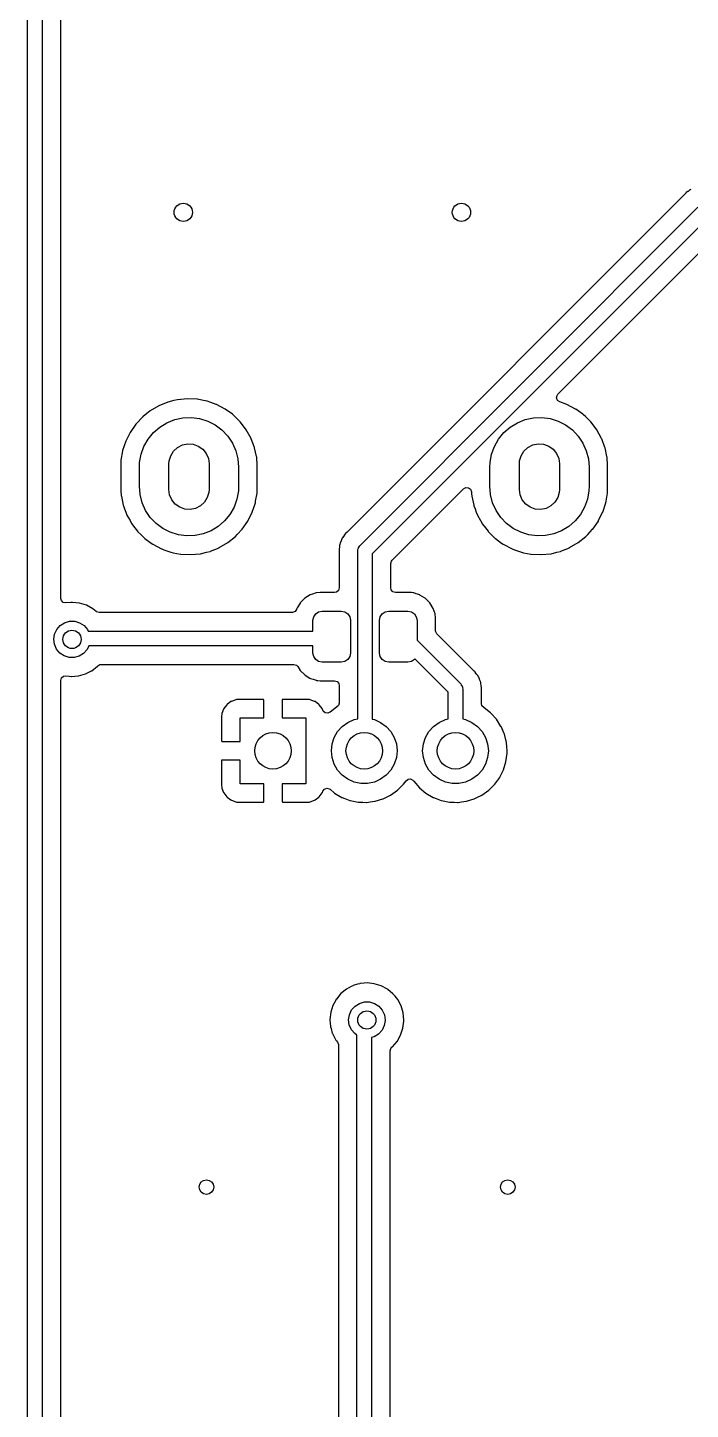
# Model space of a CAD drawing. Extents: x 63 to 234, y -148 to -41.
# Drawn here: x 150.68 to 168.83, y -119.11 to -81.31 of the extents above; entities that cross this region are included whole.
import ezdxf

# ---------------------------------------------------------------- set-up
doc = ezdxf.new("R2010")
doc.units = 0
doc.layers.add('BLACK', color=7, linetype='CONTINUOUS')

msp = doc.modelspace()

# ---------------------------------------------------------------- linework, layer by layer
at = {"layer": 'BLACK', "linetype": 'CONTINUOUS'}
for p, q in [((150.676, -139.061), (150.676, -65.1865)), ((151.076, -65.392), (151.076, -138.948)), ((151.584, -96.9213), (151.584, -65.8435)), ((168.761, -85.7885), (168.714, -85.8203)), ((168.766, -85.7846), (168.761, -85.7885)), ((168.788, -85.7675), (168.766, -85.7846)), ((168.811, -85.7503), (168.788, -85.7675)), ((168.817, -85.7457), (168.811, -85.7503)), ((168.811, -85.7503), (168.811, -85.7503)), ((168.824, -85.7426), (168.817, -85.7457)), ((168.826, -85.7413), (168.824, -85.7426)), ((168.841, -85.7331), (168.826, -85.7413)), ((168.662, -85.8764), (159.438, -95.1001)), ((168.667, -85.8712), (168.662, -85.8764)), ((168.703, -85.8303), (168.667, -85.8712)), ((168.708, -85.8246), (168.703, -85.8303)), ((168.703, -85.8303), (168.703, -85.8303)), ((168.714, -85.8203), (168.708, -85.8246)), ((168.714, -85.8203), (168.714, -85.8203)), ((159.777, -95.4802), (169.039, -86.2183)), ((169.263, -86.56), (160.118, -95.7044)), ((165.204, -91.3381), (169.437, -87.1054)), ((154.78, -91.4858), (154.681, -91.51)), ((154.785, -91.4847), (154.78, -91.4858)), ((154.78, -91.4858), (154.78, -91.4858)), ((155.054, -91.459), (154.785, -91.4847)), ((155.059, -91.4592), (155.054, -91.459)), ((155.321, -91.4722), (155.059, -91.4592)), ((155.059, -91.4592), (155.059, -91.4592)), ((155.325, -91.4725), (155.321, -91.4722)), ((155.321, -91.4722), (155.321, -91.4722)), ((155.33, -91.4733), (155.325, -91.4725)), ((155.446, -91.4962), (155.33, -91.4733)), ((155.33, -91.4733), (155.33, -91.4733)), ((165.167, -91.4384), (165.181, -91.3687)), ((165.193, -91.5044), (165.167, -91.4384)), ((165.181, -91.3687), (165.204, -91.3381)), ((153.94, -91.8643), (153.841, -91.9435)), ((154.036, -91.788), (153.94, -91.8643)), ((154.27, -91.651), (154.036, -91.788)), ((154.274, -91.6493), (154.27, -91.651)), ((154.517, -91.5509), (154.274, -91.6493)), ((154.521, -91.5492), (154.517, -91.5509)), ((154.517, -91.5509), (154.517, -91.5509)), ((154.681, -91.51), (154.521, -91.5492)), ((155.591, -91.5249), (155.446, -91.4962)), ((155.699, -91.563), (155.591, -91.5249)), ((155.843, -91.6137), (155.699, -91.563)), ((155.847, -91.6152), (155.843, -91.6137)), ((155.843, -91.6137), (155.843, -91.6137)), ((156.087, -91.7415), (155.847, -91.6152)), ((156.091, -91.7441), (156.087, -91.7415)), ((156.285, -91.8856), (156.091, -91.7441)), ((165.251, -91.546), (165.193, -91.5044)), ((165.443, -91.6137), (165.251, -91.546)), ((165.447, -91.6152), (165.443, -91.6137)), ((165.443, -91.6137), (165.443, -91.6137)), ((165.687, -91.7415), (165.447, -91.6152)), ((165.691, -91.7441), (165.687, -91.7415)), ((165.885, -91.8856), (165.691, -91.7441)), ((153.639, -92.1555), (153.484, -92.3783)), ((153.656, -92.1371), (153.639, -92.1555)), ((153.821, -91.9607), (153.656, -92.1371)), ((153.824, -91.9574), (153.821, -91.9607)), ((153.841, -91.9435), (153.824, -91.9574)), ((154.122, -92.3839), (154.296, -92.2331)), ((154.296, -92.2331), (154.492, -92.1138)), ((154.492, -92.1138), (154.706, -92.0294)), ((154.706, -92.0294), (154.931, -91.9821)), ((154.931, -91.9821), (155.161, -91.9735)), ((155.161, -91.9735), (155.389, -92.0037)), ((155.389, -92.0037), (155.609, -92.0719)), ((155.609, -92.0719), (155.814, -92.1761)), ((155.814, -92.1761), (155.998, -92.3134)), ((156.306, -91.901), (156.285, -91.8856)), ((156.354, -91.9473), (156.306, -91.901)), ((156.493, -92.0836), (156.354, -91.9473)), ((156.5, -92.0906), (156.493, -92.0836)), ((156.503, -92.0942), (156.5, -92.0906)), ((156.564, -92.1739), (156.503, -92.0942)), ((156.503, -92.0942), (156.503, -92.0942)), ((156.665, -92.3061), (156.564, -92.1739)), ((163.722, -92.3839), (163.896, -92.2331)), ((163.896, -92.2331), (164.092, -92.1138)), ((164.092, -92.1138), (164.306, -92.0294)), ((164.306, -92.0294), (164.531, -91.9821)), ((164.531, -91.9821), (164.761, -91.9735)), ((164.761, -91.9735), (164.989, -92.0037)), ((164.989, -92.0037), (165.209, -92.0719)), ((165.209, -92.0719), (165.414, -92.1761)), ((165.414, -92.1761), (165.598, -92.3134)), ((165.906, -91.901), (165.885, -91.8856)), ((165.954, -91.9473), (165.906, -91.901)), ((166.093, -92.0836), (165.954, -91.9473)), ((166.1, -92.0906), (166.093, -92.0836)), ((166.103, -92.0942), (166.1, -92.0906)), ((166.164, -92.1739), (166.103, -92.0942)), ((166.103, -92.0942), (166.103, -92.0942)), ((166.265, -92.3061), (166.164, -92.1739)), ((153.364, -92.6211), (153.279, -92.8788)), ((153.366, -92.6169), (153.364, -92.6211)), ((153.482, -92.3824), (153.366, -92.6169)), ((153.484, -92.3783), (153.482, -92.3824)), ((153.482, -92.3824), (153.482, -92.3824)), ((153.862, -92.7615), (153.976, -92.5617)), ((153.976, -92.5617), (154.122, -92.3839)), ((155.998, -92.3134), (156.157, -92.4798)), ((156.157, -92.4798), (156.285, -92.6706)), ((156.796, -92.5432), (156.665, -92.3061)), ((156.798, -92.5475), (156.796, -92.5432)), ((156.801, -92.5555), (156.798, -92.5475)), ((156.798, -92.5475), (156.798, -92.5475)), ((156.892, -92.7968), (156.801, -92.5555)), ((163.462, -92.7615), (163.576, -92.5617)), ((163.576, -92.5617), (163.722, -92.3839)), ((165.598, -92.3134), (165.757, -92.4798)), ((165.757, -92.4798), (165.885, -92.6706)), ((166.396, -92.5432), (166.265, -92.3061)), ((166.398, -92.5475), (166.396, -92.5432)), ((166.401, -92.5555), (166.398, -92.5475)), ((166.398, -92.5475), (166.398, -92.5475)), ((166.492, -92.7968), (166.401, -92.5555)), ((153.278, -92.8833), (153.234, -93.1414)), ((153.279, -92.8788), (153.278, -92.8833)), ((153.278, -92.8833), (153.278, -92.8833)), ((153.743, -93.204), (153.784, -92.9777)), ((153.784, -92.9777), (153.862, -92.7615)), ((154.595, -93.0183), (154.673, -92.8914)), ((154.673, -92.8914), (154.783, -92.7904)), ((154.783, -92.7904), (154.916, -92.7226)), ((154.916, -92.7226), (155.062, -92.6931)), ((155.062, -92.6931), (155.211, -92.704)), ((155.211, -92.704), (155.352, -92.7546)), ((155.352, -92.7546), (155.474, -92.8411)), ((155.474, -92.8411), (155.567, -92.9571)), ((155.567, -92.9571), (155.627, -93.0941)), ((156.285, -92.6706), (156.38, -92.8803)), ((156.38, -92.8803), (156.438, -93.1029)), ((156.893, -92.8012), (156.892, -92.7968)), ((156.946, -93.039), (156.893, -92.8012)), ((156.893, -92.8012), (156.893, -92.8012)), ((163.343, -93.204), (163.384, -92.9777)), ((163.384, -92.9777), (163.462, -92.7615)), ((164.195, -93.0183), (164.273, -92.8914)), ((164.273, -92.8914), (164.383, -92.7904)), ((164.383, -92.7904), (164.516, -92.7226)), ((164.516, -92.7226), (164.662, -92.6931)), ((164.662, -92.6931), (164.811, -92.704)), ((164.811, -92.704), (164.952, -92.7546)), ((164.952, -92.7546), (165.074, -92.8411)), ((165.074, -92.8411), (165.167, -92.9571)), ((165.167, -92.9571), (165.227, -93.0941)), ((165.885, -92.6706), (165.98, -92.8803)), ((165.98, -92.8803), (166.038, -93.1029)), ((166.493, -92.8012), (166.492, -92.7968)), ((166.546, -93.039), (166.493, -92.8012)), ((166.493, -92.8012), (166.493, -92.8012)), ((153.232, -93.1679), (153.228, -93.2316)), ((153.228, -93.2316), (153.228, -93.9209)), ((153.233, -93.1498), (153.232, -93.1679)), ((153.234, -93.1414), (153.233, -93.1459)), ((153.233, -93.1459), (153.233, -93.1498)), ((153.737, -93.332), (153.743, -93.204)), ((153.737, -93.852), (153.737, -93.332)), ((154.547, -93.242), (154.553, -93.1617)), ((154.547, -93.942), (154.547, -93.242)), ((154.553, -93.1617), (154.595, -93.0183)), ((155.627, -93.0941), (155.647, -93.242)), ((155.647, -93.242), (155.647, -93.942)), ((156.438, -93.1029), (156.457, -93.332)), ((156.457, -93.332), (156.457, -93.852)), ((156.951, -93.0615), (156.946, -93.039)), ((156.953, -93.0898), (156.951, -93.0615)), ((156.964, -93.2457), (156.953, -93.0898)), ((156.965, -93.2631), (156.964, -93.2457)), ((156.965, -93.9524), (156.965, -93.2631)), ((163.337, -93.332), (163.343, -93.204)), ((163.337, -93.852), (163.337, -93.332)), ((164.147, -93.242), (164.153, -93.1617)), ((164.147, -93.942), (164.147, -93.242)), ((164.153, -93.1617), (164.195, -93.0183)), ((165.227, -93.0941), (165.247, -93.242)), ((165.247, -93.242), (165.247, -93.942)), ((166.038, -93.1029), (166.057, -93.332)), ((166.057, -93.332), (166.057, -93.852)), ((166.551, -93.0615), (166.546, -93.039)), ((166.553, -93.0898), (166.551, -93.0615)), ((166.564, -93.2457), (166.553, -93.0898)), ((166.565, -93.2631), (166.564, -93.2457)), ((166.565, -93.9524), (166.565, -93.2631)), ((153.228, -93.9209), (153.229, -93.9232)), ((153.229, -93.9232), (153.232, -93.9684)), ((153.229, -93.9232), (153.229, -93.9232)), ((153.232, -93.9684), (153.243, -94.1225)), ((153.243, -94.1225), (153.244, -94.1269)), ((153.244, -94.1269), (153.244, -94.1269)), ((153.244, -94.1269), (153.298, -94.3727)), ((153.756, -94.0811), (153.737, -93.852)), ((153.814, -94.3037), (153.756, -94.0811)), ((154.567, -94.0899), (154.547, -93.942)), ((154.627, -94.2269), (154.567, -94.0899)), ((155.641, -94.0223), (155.599, -94.1657)), ((155.647, -93.942), (155.641, -94.0223)), ((156.451, -93.98), (156.41, -94.2063)), ((156.457, -93.852), (156.451, -93.98)), ((156.923, -94.2606), (156.961, -94.0419)), ((156.961, -94.0381), (156.962, -94.0217)), ((156.961, -94.0418), (156.961, -94.0381)), ((156.961, -94.0419), (156.961, -94.0418)), ((156.962, -94.0217), (156.965, -93.954)), ((156.965, -93.954), (156.965, -93.9524)), ((156.965, -93.954), (156.965, -93.954)), ((160.664, -95.8781), (162.62, -93.9223)), ((162.62, -93.9223), (162.682, -93.8883)), ((162.682, -93.8883), (162.753, -93.8934)), ((162.753, -93.8934), (162.81, -93.9359)), ((162.81, -93.9359), (162.834, -94.0023)), ((162.834, -94.0023), (162.839, -94.065)), ((162.839, -94.065), (162.843, -94.1225)), ((162.843, -94.1225), (162.844, -94.1269)), ((162.844, -94.1269), (162.844, -94.1269)), ((162.844, -94.1269), (162.898, -94.3727)), ((163.356, -94.0811), (163.337, -93.852)), ((163.414, -94.3037), (163.356, -94.0811)), ((164.167, -94.0899), (164.147, -93.942)), ((164.227, -94.2269), (164.167, -94.0899)), ((165.241, -94.0223), (165.199, -94.1657)), ((165.247, -93.942), (165.241, -94.0223)), ((166.051, -93.98), (166.01, -94.2063)), ((166.057, -93.852), (166.051, -93.98)), ((166.523, -94.2606), (166.561, -94.0419)), ((166.561, -94.0381), (166.562, -94.0217)), ((166.561, -94.0418), (166.561, -94.0381)), ((166.561, -94.0419), (166.561, -94.0418)), ((166.562, -94.0217), (166.565, -93.954)), ((166.565, -93.954), (166.565, -93.9524)), ((166.565, -93.954), (166.565, -93.954)), ((153.298, -94.3727), (153.302, -94.3872)), ((153.302, -94.3872), (153.334, -94.4738)), ((153.334, -94.4738), (153.367, -94.5609)), ((153.909, -94.5134), (153.814, -94.3037)), ((154.037, -94.7042), (153.909, -94.5134)), ((154.72, -94.3429), (154.627, -94.2269)), ((154.842, -94.4294), (154.72, -94.3429)), ((154.983, -94.48), (154.842, -94.4294)), ((155.132, -94.4909), (154.983, -94.48)), ((155.278, -94.4614), (155.132, -94.4909)), ((155.411, -94.3936), (155.278, -94.4614)), ((155.521, -94.2926), (155.411, -94.3936)), ((155.599, -94.1657), (155.521, -94.2926)), ((156.332, -94.4225), (156.218, -94.6223)), ((156.41, -94.2063), (156.332, -94.4225)), ((156.83, -94.5629), (156.915, -94.3052)), ((156.915, -94.3052), (156.923, -94.2606)), ((162.898, -94.3727), (162.902, -94.3872)), ((162.902, -94.3872), (162.934, -94.4738)), ((162.934, -94.4738), (162.967, -94.5609)), ((163.509, -94.5134), (163.414, -94.3037)), ((163.637, -94.7042), (163.509, -94.5134)), ((164.32, -94.3429), (164.227, -94.2269)), ((164.442, -94.4294), (164.32, -94.3429)), ((164.583, -94.48), (164.442, -94.4294)), ((164.732, -94.4909), (164.583, -94.48)), ((164.878, -94.4614), (164.732, -94.4909)), ((165.011, -94.3936), (164.878, -94.4614)), ((165.121, -94.2926), (165.011, -94.3936)), ((165.199, -94.1657), (165.121, -94.2926)), ((165.932, -94.4225), (165.818, -94.6223)), ((166.01, -94.2063), (165.932, -94.4225)), ((166.43, -94.5629), (166.515, -94.3052)), ((166.515, -94.3052), (166.523, -94.2606)), ((153.367, -94.5609), (153.398, -94.6408)), ((153.398, -94.6408), (153.483, -94.7946)), ((153.483, -94.7946), (153.526, -94.8727)), ((153.526, -94.8727), (153.529, -94.8779)), ((153.529, -94.8779), (153.581, -94.9452)), ((154.196, -94.8706), (154.037, -94.7042)), ((154.38, -95.0079), (154.196, -94.8706)), ((156.072, -94.8001), (155.898, -94.9509)), ((156.218, -94.6223), (156.072, -94.8001)), ((156.555, -95.0285), (156.71, -94.8057)), ((156.71, -94.8057), (156.715, -94.7946)), ((156.715, -94.7946), (156.828, -94.567)), ((156.828, -94.567), (156.83, -94.5629)), ((156.828, -94.567), (156.828, -94.567)), ((162.967, -94.5609), (162.998, -94.6408)), ((162.998, -94.6408), (163.083, -94.7946)), ((163.083, -94.7946), (163.126, -94.8727)), ((163.126, -94.8727), (163.129, -94.8779)), ((163.129, -94.8779), (163.181, -94.9452)), ((163.796, -94.8706), (163.637, -94.7042)), ((163.98, -95.0079), (163.796, -94.8706)), ((165.672, -94.8001), (165.498, -94.9509)), ((165.818, -94.6223), (165.672, -94.8001)), ((166.155, -95.0285), (166.31, -94.8057)), ((166.31, -94.8057), (166.315, -94.7946)), ((166.315, -94.7946), (166.428, -94.567)), ((166.428, -94.567), (166.43, -94.5629)), ((166.428, -94.567), (166.428, -94.567)), ((153.581, -94.9452), (153.688, -95.0856)), ((153.688, -95.0856), (153.694, -95.0934)), ((153.694, -95.0934), (153.697, -95.0966)), ((153.697, -95.0966), (153.697, -95.0966)), ((153.697, -95.0966), (153.774, -95.1718)), ((153.774, -95.1718), (153.888, -95.283)), ((154.585, -95.1121), (154.38, -95.0079)), ((154.805, -95.1803), (154.585, -95.1121)), ((155.033, -95.2105), (154.805, -95.1803)), ((155.263, -95.2019), (155.033, -95.2105)), ((155.488, -95.1546), (155.263, -95.2019)), ((155.702, -95.0702), (155.488, -95.1546)), ((155.898, -94.9509), (155.702, -95.0702)), ((156.158, -95.396), (156.37, -95.2266)), ((156.37, -95.2266), (156.42, -95.1733)), ((156.42, -95.1733), (156.552, -95.0318)), ((156.552, -95.0318), (156.555, -95.0285)), ((156.552, -95.0318), (156.552, -95.0318)), ((159.303, -95.2611), (159.295, -95.2757)), ((159.305, -95.2588), (159.303, -95.2611)), ((159.308, -95.2519), (159.305, -95.2588)), ((159.347, -95.2016), (159.308, -95.2519)), ((159.351, -95.1963), (159.347, -95.2016)), ((159.388, -95.144), (159.351, -95.1963)), ((159.432, -95.106), (159.388, -95.144)), ((159.438, -95.1001), (159.432, -95.106)), ((163.181, -94.9452), (163.288, -95.0856)), ((163.288, -95.0856), (163.294, -95.0934)), ((163.294, -95.0934), (163.297, -95.0966)), ((163.297, -95.0966), (163.297, -95.0966)), ((163.297, -95.0966), (163.374, -95.1718)), ((163.374, -95.1718), (163.488, -95.283)), ((164.185, -95.1121), (163.98, -95.0079)), ((164.405, -95.1803), (164.185, -95.1121)), ((164.633, -95.2105), (164.405, -95.1803)), ((164.863, -95.2019), (164.633, -95.2105)), ((165.088, -95.1546), (164.863, -95.2019)), ((165.302, -95.0702), (165.088, -95.1546)), ((165.498, -94.9509), (165.302, -95.0702)), ((165.758, -95.396), (165.97, -95.2266)), ((165.97, -95.2266), (166.02, -95.1733)), ((166.02, -95.1733), (166.152, -95.0318)), ((166.152, -95.0318), (166.155, -95.0285)), ((166.152, -95.0318), (166.152, -95.0318)), ((153.888, -95.283), (153.891, -95.2857)), ((153.891, -95.2857), (153.891, -95.2857)), ((153.891, -95.2857), (154.06, -95.4082)), ((154.06, -95.4082), (154.107, -95.4425)), ((154.107, -95.4425), (154.347, -95.5688)), ((154.347, -95.5688), (154.351, -95.5703)), ((154.351, -95.5703), (154.351, -95.5703)), ((154.351, -95.5703), (154.411, -95.5915)), ((154.411, -95.5915), (154.603, -95.6591)), ((155.574, -95.6591), (155.673, -95.6348)), ((155.673, -95.6348), (155.682, -95.6312)), ((155.682, -95.6312), (155.92, -95.5347)), ((155.92, -95.5347), (155.924, -95.533)), ((155.92, -95.5347), (155.92, -95.5347)), ((155.924, -95.533), (156.158, -95.396)), ((159.218, -95.5139), (159.206, -95.5768)), ((159.206, -95.5768), (159.207, -95.5844)), ((159.207, -95.5844), (159.207, -95.5844)), ((159.207, -95.5844), (159.21, -95.639)), ((159.21, -95.639), (159.21, -95.6462)), ((159.21, -95.6462), (159.21, -96.6333)), ((159.219, -95.5074), (159.218, -95.5139)), ((159.223, -95.4773), (159.219, -95.5041)), ((159.219, -95.5041), (159.219, -95.5074)), ((159.226, -95.4516), (159.223, -95.4773)), ((159.227, -95.4441), (159.226, -95.4516)), ((159.226, -95.4516), (159.226, -95.4516)), ((159.23, -95.437), (159.227, -95.4441)), ((159.231, -95.4344), (159.23, -95.437)), ((159.235, -95.4182), (159.231, -95.4344)), ((159.236, -95.4156), (159.235, -95.4182)), ((159.237, -95.4082), (159.236, -95.4156)), ((159.264, -95.3499), (159.237, -95.4082)), ((159.266, -95.3439), (159.264, -95.3499)), ((159.287, -95.2914), (159.266, -95.3439)), ((159.289, -95.2843), (159.287, -95.2914)), ((159.287, -95.2914), (159.287, -95.2914)), ((159.294, -95.2781), (159.289, -95.2843)), ((159.295, -95.2757), (159.294, -95.2781)), ((159.718, -95.6212), (159.726, -95.5887)), ((159.718, -100.215), (159.718, -95.6212)), ((159.726, -95.5887), (159.73, -95.5555)), ((159.73, -95.5555), (159.736, -95.5457)), ((159.736, -95.5457), (159.738, -95.5345)), ((159.738, -95.5345), (159.759, -95.5084)), ((159.759, -95.5084), (159.777, -95.4802)), ((163.488, -95.283), (163.491, -95.2857)), ((163.491, -95.2857), (163.491, -95.2857)), ((163.491, -95.2857), (163.66, -95.4082)), ((163.66, -95.4082), (163.707, -95.4425)), ((163.707, -95.4425), (163.947, -95.5688)), ((163.947, -95.5688), (163.951, -95.5703)), ((163.951, -95.5703), (163.951, -95.5703)), ((163.951, -95.5703), (164.011, -95.5915)), ((164.011, -95.5915), (164.203, -95.6591)), ((165.174, -95.6591), (165.273, -95.6348)), ((165.273, -95.6348), (165.282, -95.6312)), ((165.282, -95.6312), (165.52, -95.5347)), ((165.52, -95.5347), (165.524, -95.533)), ((165.52, -95.5347), (165.52, -95.5347)), ((165.524, -95.533), (165.758, -95.396)), ((154.603, -95.6591), (154.663, -95.671)), ((154.663, -95.671), (154.864, -95.7107)), ((154.864, -95.7107), (154.864, -95.7107)), ((154.864, -95.7107), (154.869, -95.7115)), ((154.869, -95.7115), (154.873, -95.7118)), ((154.873, -95.7118), (154.873, -95.7118)), ((154.873, -95.7118), (155.135, -95.7248)), ((155.135, -95.7248), (155.135, -95.7248)), ((155.135, -95.7248), (155.14, -95.725)), ((155.14, -95.725), (155.409, -95.6993)), ((155.409, -95.6993), (155.414, -95.6982)), ((155.414, -95.6982), (155.574, -95.6591)), ((155.414, -95.6982), (155.414, -95.6982)), ((160.118, -95.7044), (160.118, -100.224)), ((160.627, -95.9672), (160.647, -95.8991)), ((160.627, -96.6333), (160.627, -95.9672)), ((160.647, -95.8991), (160.664, -95.8781)), ((164.203, -95.6591), (164.263, -95.671)), ((164.263, -95.671), (164.464, -95.7107)), ((164.464, -95.7107), (164.464, -95.7107)), ((164.464, -95.7107), (164.469, -95.7115)), ((164.469, -95.7115), (164.473, -95.7118)), ((164.473, -95.7118), (164.473, -95.7118)), ((164.473, -95.7118), (164.735, -95.7248)), ((164.735, -95.7248), (164.735, -95.7248)), ((164.735, -95.7248), (164.74, -95.725)), ((164.74, -95.725), (165.009, -95.6993)), ((165.009, -95.6993), (165.014, -95.6982)), ((165.014, -95.6982), (165.174, -95.6591)), ((165.014, -95.6982), (165.014, -95.6982)), ((158.581, -96.7725), (158.484, -96.8048)), ((158.587, -96.7703), (158.581, -96.7725)), ((158.581, -96.7725), (158.581, -96.7725)), ((158.594, -96.7696), (158.587, -96.7703)), ((158.69, -96.7596), (158.594, -96.7696)), ((158.594, -96.7696), (158.594, -96.7696)), ((158.693, -96.7593), (158.69, -96.7596)), ((158.69, -96.7596), (158.69, -96.7596)), ((159.084, -96.7593), (158.693, -96.7593)), ((159.136, -96.7479), (159.084, -96.7593)), ((159.19, -96.7014), (159.136, -96.7479)), ((159.21, -96.6333), (159.19, -96.7014)), ((160.638, -96.6856), (160.627, -96.6333)), ((160.685, -96.7393), (160.638, -96.6856)), ((160.753, -96.7593), (160.685, -96.7393)), ((161.144, -96.7593), (160.753, -96.7593)), ((161.195, -96.7645), (161.144, -96.7593)), ((161.241, -96.7693), (161.195, -96.7645)), ((161.248, -96.77), (161.241, -96.7693)), ((161.241, -96.7693), (161.241, -96.7693)), ((161.255, -96.7722), (161.248, -96.77)), ((161.321, -96.794), (161.255, -96.7722)), ((161.255, -96.7722), (161.255, -96.7722)), ((151.601, -96.9838), (151.584, -96.9213)), ((151.652, -97.033), (151.601, -96.9838)), ((151.722, -97.0468), (151.652, -97.033)), ((151.862, -97.034), (151.722, -97.0468)), ((151.899, -97.0306), (151.862, -97.034)), ((151.905, -97.0313), (151.899, -97.0306)), ((152.09, -97.0507), (151.905, -97.0313)), ((151.905, -97.0313), (151.905, -97.0313)), ((152.096, -97.0513), (152.09, -97.0507)), ((152.09, -97.0507), (152.09, -97.0507)), ((152.285, -97.1098), (152.096, -97.0513)), ((152.459, -97.2039), (152.285, -97.1098)), ((158.14, -97.0507), (158.058, -97.1835)), ((158.144, -97.0445), (158.14, -97.0507)), ((158.14, -97.0507), (158.14, -97.0507)), ((158.269, -96.9193), (158.144, -97.0445)), ((158.419, -96.8263), (158.269, -96.9193)), ((158.484, -96.8048), (158.419, -96.8263)), ((161.416, -96.8257), (161.321, -96.794)), ((161.422, -96.8295), (161.416, -96.8257)), ((161.545, -96.9054), (161.422, -96.8295)), ((161.422, -96.8295), (161.422, -96.8295)), ((161.567, -96.9185), (161.545, -96.9054)), ((161.658, -97.0099), (161.567, -96.9185)), ((161.692, -97.0435), (161.658, -97.0099)), ((161.785, -97.1939), (161.692, -97.0435)), ((152.463, -97.2078), (152.459, -97.2039)), ((152.552, -97.2812), (152.463, -97.2078)), ((152.463, -97.2078), (152.463, -97.2078)), ((152.564, -97.2901), (152.552, -97.2812)), ((152.632, -97.3101), (152.564, -97.2901)), ((157.922, -97.3101), (152.632, -97.3101)), ((157.936, -97.3094), (157.922, -97.3101)), ((158.001, -97.2821), (157.936, -97.3094)), ((158.042, -97.2238), (158.001, -97.2821)), ((158.045, -97.2127), (158.042, -97.2238)), ((158.051, -97.1951), (158.045, -97.2127)), ((158.058, -97.1835), (158.051, -97.1951)), ((158.493, -97.5178), (158.512, -97.4221)), ((158.493, -97.8186), (158.493, -97.5178)), ((158.512, -97.4221), (158.567, -97.341)), ((158.567, -97.341), (158.648, -97.2868)), ((158.648, -97.2868), (158.743, -97.2678)), ((158.743, -97.2678), (159.268, -97.2678)), ((159.268, -97.2678), (159.364, -97.2868)), ((159.364, -97.2868), (159.445, -97.341)), ((159.445, -97.341), (159.499, -97.4221)), ((159.499, -97.4221), (159.518, -97.5178)), ((159.518, -97.5178), (159.518, -98.4178)), ((160.318, -97.5178), (160.337, -97.4221)), ((160.318, -98.4178), (160.318, -97.5178)), ((160.337, -97.4221), (160.392, -97.341)), ((160.392, -97.341), (160.473, -97.2868)), ((160.473, -97.2868), (160.568, -97.2678)), ((160.568, -97.2678), (161.093, -97.2678)), ((161.093, -97.2678), (161.189, -97.2868)), ((161.189, -97.2868), (161.27, -97.341)), ((161.27, -97.341), (161.324, -97.4221)), ((161.324, -97.4221), (161.343, -97.5178)), ((161.343, -97.5178), (161.343, -98.0686)), ((161.787, -97.2008), (161.785, -97.1939)), ((161.836, -97.3463), (161.787, -97.2008)), ((161.841, -97.3616), (161.836, -97.3463)), ((161.842, -97.3685), (161.841, -97.3616)), ((161.848, -97.4271), (161.842, -97.3685)), ((161.842, -97.3685), (161.842, -97.3685)), ((161.852, -97.4674), (161.848, -97.4271)), ((161.852, -97.8057), (161.852, -97.4674)), ((151.392, -98.0379), (151.414, -97.8978)), ((151.414, -97.8978), (151.474, -97.7695)), ((151.474, -97.7695), (151.568, -97.6632)), ((151.568, -97.6632), (151.688, -97.5876)), ((151.688, -97.5876), (151.824, -97.5486)), ((151.824, -97.5486), (151.966, -97.5495)), ((151.966, -97.5495), (152.102, -97.5901)), ((152.102, -97.5901), (152.221, -97.6672)), ((152.221, -97.6672), (152.313, -97.7746)), ((152.313, -97.7746), (152.333, -97.8186)), ((152.333, -97.8186), (158.493, -97.8186)), ((161.855, -97.8325), (161.852, -97.8057)), ((161.889, -97.8948), (161.855, -97.8325)), ((162.385, -98.3915), (161.889, -97.8948)), ((151.41, -98.1785), (151.392, -98.0379)), ((151.468, -98.3082), (151.41, -98.1785)), ((152.357, -98.2186), (152.307, -98.3236)), ((158.493, -98.2186), (152.357, -98.2186)), ((158.493, -98.4178), (158.493, -98.2186)), ((161.343, -98.0686), (162.539, -99.2638)), ((151.559, -98.4167), (151.468, -98.3082)), ((151.677, -98.4953), (151.559, -98.4167)), ((151.812, -98.5376), (151.677, -98.4953)), ((151.954, -98.5402), (151.812, -98.5376)), ((152.091, -98.5029), (151.954, -98.5402)), ((152.211, -98.4287), (152.091, -98.5029)), ((152.307, -98.3236), (152.211, -98.4287)), ((158.512, -98.5135), (158.493, -98.4178)), ((158.567, -98.5946), (158.512, -98.5135)), ((158.648, -98.6488), (158.567, -98.5946)), ((158.743, -98.6678), (158.648, -98.6488)), ((159.268, -98.6678), (158.743, -98.6678)), ((159.364, -98.6488), (159.268, -98.6678)), ((159.445, -98.5946), (159.364, -98.6488)), ((159.499, -98.5135), (159.445, -98.5946)), ((159.518, -98.4178), (159.499, -98.5135)), ((160.337, -98.5135), (160.318, -98.4178)), ((160.392, -98.5946), (160.337, -98.5135)), ((160.473, -98.6488), (160.392, -98.5946)), ((160.568, -98.6678), (160.473, -98.6488)), ((161.093, -98.6678), (160.568, -98.6678)), ((161.189, -98.6488), (161.093, -98.6678)), ((161.27, -98.5946), (161.189, -98.6488)), ((161.284, -98.5745), (161.27, -98.5946)), ((162.197, -99.4878), (161.284, -98.5745)), ((162.881, -98.8866), (162.385, -98.3915)), ((151.605, -99.0968), (151.658, -99.0503)), ((151.658, -99.0503), (151.725, -99.0398)), ((151.725, -99.0398), (151.81, -99.0499)), ((151.81, -99.0499), (151.871, -99.0572)), ((151.877, -99.0567), (152.062, -99.0425)), ((152.062, -99.0425), (152.068, -99.042)), ((152.062, -99.0425), (152.062, -99.0425)), ((152.068, -99.042), (152.258, -98.9888)), ((152.258, -98.9888), (152.264, -98.986)), ((152.264, -98.986), (152.429, -98.9024)), ((152.264, -98.986), (152.264, -98.986)), ((152.429, -98.9024), (152.435, -98.8996)), ((152.429, -98.9024), (152.429, -98.9024)), ((152.435, -98.8996), (152.591, -98.7779)), ((152.591, -98.7779), (152.597, -98.7708)), ((152.597, -98.7708), (152.598, -98.7699)), ((152.598, -98.7699), (152.599, -98.7689)), ((152.599, -98.7689), (152.6, -98.7691)), ((152.6, -98.7691), (152.657, -98.7323)), ((152.657, -98.7323), (152.692, -98.7271)), ((152.692, -98.7271), (157.973, -98.7271)), ((157.973, -98.7271), (158.041, -98.7471)), ((158.041, -98.7471), (158.08, -98.7868)), ((158.08, -98.7868), (158.145, -98.8921)), ((158.145, -98.8921), (158.27, -99.0171)), ((158.27, -99.0171), (158.276, -99.0209)), ((158.276, -99.0209), (158.276, -99.0209)), ((158.276, -99.0209), (158.411, -99.1041)), ((162.886, -98.8916), (162.881, -98.8866)), ((162.911, -98.9136), (162.886, -98.8916)), ((162.932, -98.933), (162.911, -98.9136)), ((162.937, -98.9393), (162.932, -98.933)), ((162.94, -98.9446), (162.937, -98.9393)), ((162.937, -98.9393), (162.937, -98.9393)), ((162.967, -98.9835), (162.94, -98.9446)), ((162.969, -98.9856), (162.967, -98.9835)), ((162.972, -98.991), (162.969, -98.9856)), ((163.007, -99.0357), (162.972, -98.991)), ((163.011, -99.0417), (163.007, -99.0357)), ((163.007, -99.0357), (163.007, -99.0357)), ((163.014, -99.0487), (163.011, -99.0417)), ((163.016, -99.0509), (163.014, -99.0487)), ((163.024, -99.0657), (163.016, -99.0509)), ((151.584, -99.1649), (151.605, -99.0968)), ((151.584, -138.095), (151.584, -99.1649)), ((151.871, -99.0572), (151.877, -99.0567)), ((151.877, -99.0567), (151.877, -99.0567)), ((158.411, -99.1041), (158.421, -99.1099)), ((158.421, -99.1099), (158.494, -99.1341)), ((158.494, -99.1341), (158.582, -99.1634)), ((158.582, -99.1634), (158.582, -99.1634)), ((158.582, -99.1634), (158.589, -99.1656)), ((158.589, -99.1656), (158.595, -99.1663)), ((158.595, -99.1663), (158.595, -99.1663)), ((158.595, -99.1663), (158.628, -99.1697)), ((158.628, -99.1697), (158.693, -99.1763)), ((158.693, -99.1763), (159.084, -99.1763)), ((159.084, -99.1763), (159.152, -99.1963)), ((159.152, -99.1963), (159.199, -99.25)), ((159.199, -99.25), (159.21, -99.3023)), ((159.21, -99.3023), (159.21, -99.7854)), ((162.539, -99.2638), (162.556, -99.2921)), ((162.556, -99.2921), (162.577, -99.3183)), ((162.577, -99.3183), (162.58, -99.3295)), ((162.58, -99.3295), (162.586, -99.3392)), ((162.586, -99.3392), (162.59, -99.3724)), ((162.59, -99.3724), (162.597, -99.405)), ((162.597, -99.405), (162.597, -100.219)), ((163.025, -99.0681), (163.024, -99.0657)), ((163.029, -99.0743), (163.025, -99.0681)), ((163.032, -99.0814), (163.029, -99.0743)), ((163.052, -99.1341), (163.032, -99.0814)), ((163.032, -99.0814), (163.032, -99.0814)), ((163.055, -99.1402), (163.052, -99.1341)), ((163.08, -99.1987), (163.055, -99.1402)), ((163.082, -99.2062), (163.08, -99.1987)), ((163.082, -99.2087), (163.082, -99.2062)), ((163.087, -99.225), (163.082, -99.2087)), ((163.087, -99.2277), (163.087, -99.225)), ((163.09, -99.2348), (163.087, -99.2277)), ((163.093, -99.2569), (163.09, -99.2348)), ((163.098, -99.2982), (163.093, -99.2569)), ((163.099, -99.3047), (163.098, -99.2982)), ((163.11, -99.3676), (163.099, -99.3047)), ((163.106, -99.4254), (163.109, -99.3752)), ((163.106, -99.4339), (163.106, -99.4254)), ((163.109, -99.3752), (163.11, -99.3676)), ((163.109, -99.3752), (163.109, -99.3752)), ((156.243, -99.7472), (156.141, -99.8237)), ((156.259, -99.7387), (156.243, -99.7472)), ((156.379, -99.6935), (156.259, -99.7387)), ((156.395, -99.6899), (156.379, -99.6935)), ((156.446, -99.6844), (156.395, -99.6899)), ((156.452, -99.684), (156.446, -99.6844)), ((157.129, -99.684), (156.452, -99.684)), ((157.137, -99.6857), (157.129, -99.684)), ((157.139, -99.6869), (157.137, -99.6857)), ((157.143, -99.7021), (157.139, -99.6869)), ((157.143, -100.192), (157.143, -99.7021)), ((157.653, -99.6899), (157.651, -99.6975)), ((157.651, -99.6975), (157.651, -100.192)), ((157.654, -99.6885), (157.653, -99.6899)), ((157.669, -99.684), (157.654, -99.6885)), ((158.342, -99.684), (157.669, -99.684)), ((158.348, -99.6844), (158.342, -99.684)), ((158.399, -99.6899), (158.348, -99.6844)), ((158.415, -99.6935), (158.399, -99.6899)), ((158.535, -99.7387), (158.415, -99.6935)), ((158.551, -99.7472), (158.535, -99.7387)), ((158.653, -99.8237), (158.551, -99.7472)), ((159.21, -99.7854), (159.19, -99.8535)), ((162.197, -100.219), (162.197, -99.4878)), ((163.106, -99.7998), (163.106, -99.4339)), ((163.121, -99.8597), (163.106, -99.7998)), ((155.995, -100.09), (155.989, -100.141)), ((155.989, -100.141), (155.989, -100.147)), ((155.989, -100.147), (155.989, -100.82)), ((155.999, -100.074), (155.995, -100.09)), ((156.044, -99.9539), (155.999, -100.074)), ((156.052, -99.9384), (156.044, -99.9539)), ((156.129, -99.8363), (156.052, -99.9384)), ((156.141, -99.8237), (156.129, -99.8363)), ((158.665, -99.8363), (158.653, -99.8237)), ((158.742, -99.9384), (158.665, -99.8363)), ((158.75, -99.9539), (158.742, -99.9384)), ((158.761, -99.9822), (158.75, -99.9539)), ((158.774, -100.007), (158.761, -99.9822)), ((158.828, -100.053), (158.774, -100.007)), ((158.898, -100.062), (158.828, -100.053)), ((158.958, -100.034), (158.898, -100.062)), ((158.959, -100.035), (158.958, -100.034)), ((158.963, -100.032), (158.959, -100.035)), ((159.14, -99.8992), (158.963, -100.032)), ((159.144, -99.8961), (159.14, -99.8992)), ((159.14, -99.8992), (159.14, -99.8992)), ((159.148, -99.8937), (159.144, -99.8961)), ((159.151, -99.892), (159.148, -99.8937)), ((159.19, -99.8535), (159.151, -99.892)), ((163.171, -99.9101), (163.121, -99.8597)), ((163.179, -99.9148), (163.171, -99.9101)), ((163.183, -99.918), (163.179, -99.9148)), ((163.357, -100.055), (163.183, -99.918)), ((163.183, -99.918), (163.183, -99.918)), ((163.361, -100.058), (163.357, -100.055)), ((163.357, -100.055), (163.357, -100.055)), ((163.517, -100.23), (163.361, -100.058)), ((156.497, -100.838), (156.497, -100.192)), ((156.497, -100.192), (157.143, -100.192)), ((157.651, -100.192), (158.297, -100.192)), ((158.297, -100.192), (158.297, -101.992)), ((159.075, -100.726), (159.169, -100.563)), ((159.169, -100.563), (159.295, -100.423)), ((159.295, -100.423), (159.447, -100.313)), ((159.447, -100.313), (159.619, -100.236)), ((159.619, -100.236), (159.718, -100.215)), ((160.118, -100.224), (160.175, -100.236)), ((160.175, -100.236), (160.347, -100.313)), ((160.347, -100.313), (160.499, -100.423)), ((160.499, -100.423), (160.625, -100.563)), ((160.625, -100.563), (160.719, -100.726)), ((161.575, -100.726), (161.669, -100.563)), ((161.669, -100.563), (161.795, -100.423)), ((161.795, -100.423), (161.947, -100.313)), ((161.947, -100.313), (162.119, -100.236)), ((162.119, -100.236), (162.197, -100.219)), ((162.597, -100.219), (162.675, -100.236)), ((162.675, -100.236), (162.847, -100.313)), ((162.847, -100.313), (162.999, -100.423)), ((162.999, -100.423), (163.125, -100.563)), ((163.125, -100.563), (163.219, -100.726)), ((163.643, -100.424), (163.517, -100.23)), ((163.645, -100.429), (163.643, -100.424)), ((163.721, -100.604), (163.645, -100.429)), ((163.645, -100.429), (163.645, -100.429)), ((155.989, -100.82), (155.993, -100.835)), ((155.993, -100.835), (155.995, -100.836)), ((155.995, -100.836), (156.003, -100.838)), ((156.003, -100.838), (156.497, -100.838)), ((158.997, -101.092), (159.017, -100.905)), ((159.017, -100.905), (159.075, -100.726)), ((160.719, -100.726), (160.777, -100.905)), ((160.777, -100.905), (160.797, -101.092)), ((161.497, -101.092), (161.517, -100.905)), ((161.517, -100.905), (161.575, -100.726)), ((163.219, -100.726), (163.277, -100.905)), ((163.277, -100.905), (163.297, -101.092)), ((163.735, -100.637), (163.721, -100.604)), ((163.791, -100.861), (163.735, -100.637)), ((163.792, -100.866), (163.791, -100.861)), ((163.801, -100.983), (163.792, -100.866)), ((163.792, -100.866), (163.792, -100.866)), ((159.017, -101.279), (158.997, -101.092)), ((159.075, -101.458), (159.017, -101.279)), ((160.777, -101.279), (160.719, -101.458)), ((160.797, -101.092), (160.777, -101.279)), ((161.517, -101.279), (161.497, -101.092)), ((161.575, -101.458), (161.517, -101.279)), ((163.277, -101.279), (163.219, -101.458)), ((163.297, -101.092), (163.277, -101.279)), ((163.778, -101.391), (163.809, -101.161)), ((163.81, -101.092), (163.801, -100.983)), ((163.809, -101.137), (163.81, -101.095)), ((163.809, -101.161), (163.809, -101.137)), ((163.81, -101.095), (163.81, -101.092)), ((163.81, -101.095), (163.81, -101.095)), ((155.991, -101.352), (155.989, -101.36)), ((155.989, -101.36), (155.989, -102.037)), ((155.992, -101.35), (155.991, -101.352)), ((156.007, -101.346), (155.992, -101.35)), ((156.497, -101.346), (156.007, -101.346)), ((156.497, -101.992), (156.497, -101.346)), ((159.169, -101.621), (159.075, -101.458)), ((159.295, -101.761), (159.169, -101.621)), ((160.625, -101.621), (160.499, -101.761)), ((160.719, -101.458), (160.625, -101.621)), ((161.669, -101.621), (161.575, -101.458)), ((161.795, -101.761), (161.669, -101.621)), ((163.125, -101.621), (162.999, -101.761)), ((163.219, -101.458), (163.125, -101.621)), ((163.612, -101.812), (163.709, -101.617)), ((163.709, -101.617), (163.711, -101.612)), ((163.709, -101.617), (163.709, -101.617)), ((163.711, -101.612), (163.778, -101.391)), ((155.989, -102.037), (155.989, -102.043)), ((155.989, -102.043), (155.995, -102.094)), ((157.143, -101.992), (156.497, -101.992)), ((157.143, -102.486), (157.143, -101.992)), ((158.297, -101.992), (157.651, -101.992)), ((157.651, -101.992), (157.651, -102.482)), ((159.447, -101.871), (159.295, -101.761)), ((159.619, -101.948), (159.447, -101.871)), ((159.803, -101.987), (159.619, -101.948)), ((159.991, -101.987), (159.803, -101.987)), ((160.175, -101.948), (159.991, -101.987)), ((160.347, -101.871), (160.175, -101.948)), ((160.499, -101.761), (160.347, -101.871)), ((160.809, -102.171), (160.973, -102.008)), ((160.973, -102.008), (161.042, -101.912)), ((161.042, -101.912), (161.098, -101.868)), ((161.098, -101.868), (161.169, -101.862)), ((161.169, -101.862), (161.232, -101.895)), ((161.232, -101.895), (161.252, -101.92)), ((161.252, -101.92), (161.254, -101.922)), ((161.254, -101.922), (161.254, -101.922)), ((161.254, -101.922), (161.257, -101.927)), ((161.257, -101.927), (161.408, -102.102)), ((161.947, -101.871), (161.795, -101.761)), ((162.119, -101.948), (161.947, -101.871)), ((162.303, -101.987), (162.119, -101.948)), ((162.491, -101.987), (162.303, -101.987)), ((162.675, -101.948), (162.491, -101.987)), ((162.847, -101.871), (162.675, -101.948)), ((162.999, -101.761), (162.847, -101.871)), ((163.309, -102.171), (163.473, -102.008)), ((163.473, -102.008), (163.608, -101.82)), ((163.608, -101.82), (163.612, -101.812)), ((155.995, -102.094), (155.999, -102.11)), ((155.999, -102.11), (156.044, -102.23)), ((156.044, -102.23), (156.052, -102.246)), ((156.052, -102.246), (156.129, -102.348)), ((156.129, -102.348), (156.141, -102.36)), ((156.141, -102.36), (156.243, -102.437)), ((156.243, -102.437), (156.259, -102.445)), ((156.259, -102.445), (156.379, -102.49)), ((158.415, -102.49), (158.535, -102.445)), ((158.535, -102.445), (158.551, -102.437)), ((158.551, -102.437), (158.653, -102.36)), ((158.653, -102.36), (158.665, -102.348)), ((158.665, -102.348), (158.742, -102.246)), ((158.742, -102.246), (158.75, -102.23)), ((158.75, -102.23), (158.762, -102.198)), ((158.762, -102.198), (158.805, -102.141)), ((158.805, -102.141), (158.871, -102.117)), ((158.871, -102.117), (158.941, -102.132)), ((158.941, -102.132), (158.961, -102.145)), ((158.961, -102.145), (159.086, -102.25)), ((159.086, -102.25), (159.286, -102.367)), ((159.286, -102.367), (159.291, -102.368)), ((159.291, -102.368), (159.291, -102.368)), ((159.291, -102.368), (159.366, -102.397)), ((159.366, -102.397), (159.503, -102.449)), ((159.503, -102.449), (159.508, -102.45)), ((159.508, -102.45), (159.508, -102.45)), ((159.508, -102.45), (159.557, -102.46)), ((160.196, -102.473), (160.408, -102.409)), ((160.408, -102.409), (160.413, -102.408)), ((160.413, -102.408), (160.486, -102.372)), ((160.486, -102.372), (160.616, -102.308)), ((160.616, -102.308), (160.621, -102.306)), ((160.616, -102.308), (160.616, -102.308)), ((160.621, -102.306), (160.809, -102.171)), ((161.408, -102.102), (161.586, -102.25)), ((161.586, -102.25), (161.786, -102.367)), ((161.786, -102.367), (161.791, -102.368)), ((161.791, -102.368), (161.791, -102.368)), ((161.791, -102.368), (161.866, -102.397)), ((161.866, -102.397), (162.003, -102.449)), ((162.003, -102.449), (162.008, -102.45)), ((162.008, -102.45), (162.008, -102.45)), ((162.008, -102.45), (162.057, -102.46)), ((162.696, -102.473), (162.908, -102.409)), ((162.908, -102.409), (162.913, -102.408)), ((162.913, -102.408), (162.986, -102.372)), ((162.986, -102.372), (163.116, -102.308)), ((163.116, -102.308), (163.121, -102.306)), ((163.116, -102.308), (163.116, -102.308)), ((163.121, -102.306), (163.309, -102.171)), ((156.379, -102.49), (156.395, -102.494)), ((156.395, -102.494), (156.446, -102.5)), ((156.446, -102.5), (156.452, -102.5)), ((156.452, -102.5), (157.125, -102.5)), ((157.125, -102.5), (157.14, -102.496)), ((157.14, -102.496), (157.141, -102.494)), ((157.141, -102.494), (157.143, -102.486)), ((157.651, -102.482), (157.655, -102.497)), ((157.655, -102.497), (157.657, -102.498)), ((157.657, -102.498), (157.665, -102.5)), ((157.665, -102.5), (158.342, -102.5)), ((158.342, -102.5), (158.348, -102.5)), ((158.348, -102.5), (158.399, -102.494)), ((158.399, -102.494), (158.415, -102.49)), ((159.557, -102.46), (159.73, -102.495)), ((159.73, -102.495), (159.859, -102.5)), ((159.859, -102.5), (159.956, -102.504)), ((159.956, -102.504), (159.956, -102.504)), ((159.956, -102.504), (159.961, -102.504)), ((159.961, -102.504), (159.966, -102.503)), ((159.966, -102.503), (160.057, -102.492)), ((159.966, -102.503), (159.966, -102.503)), ((160.057, -102.492), (160.191, -102.474)), ((160.191, -102.474), (160.196, -102.473)), ((160.196, -102.473), (160.196, -102.473)), ((162.057, -102.46), (162.23, -102.495)), ((162.23, -102.495), (162.359, -102.5)), ((162.359, -102.5), (162.456, -102.504)), ((162.456, -102.504), (162.456, -102.504)), ((162.456, -102.504), (162.461, -102.504)), ((162.461, -102.504), (162.466, -102.503)), ((162.466, -102.503), (162.557, -102.492)), ((162.466, -102.503), (162.466, -102.503)), ((162.557, -102.492), (162.691, -102.474)), ((162.691, -102.474), (162.696, -102.473)), ((162.696, -102.473), (162.696, -102.473)), ((159.26, -107.734), (159.133, -107.885)), ((159.414, -107.61), (159.26, -107.734)), ((159.542, -107.544), (159.414, -107.61)), ((159.584, -107.521), (159.542, -107.544)), ((159.59, -107.518), (159.584, -107.521)), ((159.584, -107.521), (159.584, -107.521)), ((159.716, -107.481), (159.59, -107.518)), ((159.773, -107.464), (159.716, -107.481)), ((159.779, -107.463), (159.773, -107.464)), ((159.773, -107.464), (159.773, -107.464)), ((159.785, -107.462), (159.779, -107.463)), ((159.894, -107.452), (159.785, -107.462)), ((159.785, -107.462), (159.785, -107.462)), ((159.976, -107.445), (159.894, -107.452)), ((159.982, -107.445), (159.976, -107.445)), ((160.167, -107.465), (159.982, -107.445)), ((159.982, -107.445), (159.982, -107.445)), ((160.173, -107.465), (160.167, -107.465)), ((160.167, -107.465), (160.167, -107.465)), ((160.362, -107.524), (160.173, -107.465)), ((160.536, -107.618), (160.362, -107.524)), ((160.541, -107.622), (160.536, -107.618)), ((160.684, -107.74), (160.541, -107.622)), ((160.541, -107.622), (160.541, -107.622)), ((160.688, -107.744), (160.684, -107.74)), ((160.692, -107.749), (160.688, -107.744)), ((159.038, -108.059), (158.978, -108.247)), ((159.107, -107.933), (159.038, -108.059)), ((159.13, -107.891), (159.107, -107.933)), ((159.133, -107.885), (159.13, -107.891)), ((159.13, -107.891), (159.13, -107.891)), ((159.551, -108.183), (159.645, -108.077)), ((159.645, -108.077), (159.765, -108.002)), ((159.765, -108.002), (159.901, -107.963)), ((159.901, -107.963), (160.043, -107.963)), ((160.043, -107.963), (160.179, -108.004)), ((160.179, -108.004), (160.298, -108.081)), ((160.298, -108.081), (160.39, -108.189)), ((160.741, -107.808), (160.692, -107.749)), ((160.692, -107.749), (160.692, -107.749)), ((160.813, -107.897), (160.741, -107.808)), ((160.906, -108.072), (160.813, -107.897)), ((160.963, -108.261), (160.906, -108.072)), ((158.978, -108.247), (158.956, -108.444)), ((158.956, -108.444), (158.956, -108.45)), ((158.956, -108.45), (158.972, -108.631)), ((159.469, -108.452), (159.491, -108.312)), ((159.488, -108.592), (159.469, -108.452)), ((159.491, -108.312), (159.551, -108.183)), ((160.39, -108.189), (160.449, -108.318)), ((160.469, -108.47), (160.446, -108.61)), ((160.449, -108.318), (160.469, -108.458)), ((160.469, -108.458), (160.469, -108.47)), ((160.957, -108.683), (160.982, -108.486)), ((160.983, -108.458), (160.963, -108.261)), ((160.982, -108.486), (160.983, -108.458)), ((158.972, -108.631), (158.972, -108.641)), ((158.972, -108.641), (158.987, -108.692)), ((158.987, -108.692), (159.022, -108.815)), ((159.022, -108.815), (159.027, -108.831)), ((159.027, -108.831), (159.117, -109.007)), ((159.545, -108.722), (159.488, -108.592)), ((159.636, -108.831), (159.545, -108.722)), ((159.697, -108.871), (159.636, -108.831)), ((159.697, -144.669), (159.697, -108.871)), ((160.289, -108.843), (160.168, -108.917)), ((160.384, -108.738), (160.289, -108.843)), ((160.446, -108.61), (160.384, -108.738)), ((160.797, -109.042), (160.895, -108.87)), ((160.895, -108.87), (160.957, -108.683)), ((159.117, -109.007), (159.134, -109.028)), ((159.134, -109.028), (159.161, -109.062)), ((159.161, -109.062), (159.188, -109.128)), ((159.188, -109.128), (159.189, -109.141)), ((159.189, -109.141), (159.189, -144.25)), ((160.168, -108.917), (160.097, -108.936)), ((160.097, -108.936), (160.097, -144.669)), ((160.606, -109.302), (160.626, -109.234)), ((160.626, -109.234), (160.654, -109.203)), ((160.654, -109.203), (160.668, -109.192)), ((160.668, -109.192), (160.797, -109.042)), ((160.606, -144.25), (160.606, -109.302))]:
    msp.add_line(p, q, dxfattribs=at)
at = {"layer": 'BLACK'}
for centre, radius in [((154.94, -86.36), 0.25), ((162.56, -86.36), 0.25), ((151.892, -98.044), 0.25), ((157.397, -101.092), 0.5), ((159.897, -101.092), 0.5), ((162.397, -101.092), 0.5), ((159.969, -108.458), 0.25), ((155.575, -113.03), 0.2), ((163.83, -113.03), 0.2)]:
    msp.add_circle(centre, radius, dxfattribs=at)

doc.saveas('drawing.dxf')
